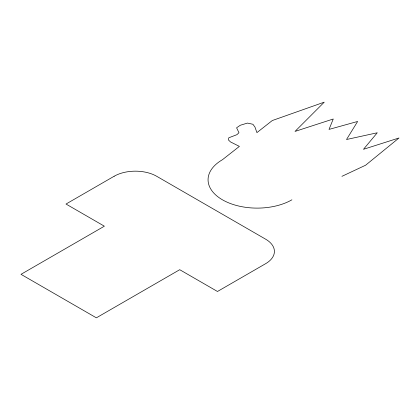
<?xml version="1.0" encoding="UTF-8"?>
<svg xmlns="http://www.w3.org/2000/svg" width="420" height="420" viewBox="0 0 420 420"><rect width="100%" height="100%" fill="white"/><g stroke="black" fill="none" stroke-linecap="round" stroke-linejoin="round"><path stroke-width="0.63" d="M341.927 176.332L365.6 165.223L399 137.981L363.479 149.305L377.26 132.778L346.51 139.514L357.646 121.454L329.018 129.412L333.254 119.002L295.019 131.418L324.24 102.17L272.286 120.535L256.925 132.61L254.94 127.013L252.898 124.267L247.464 123.086L240.329 125.244L236.591 127.796L238.97 132.699L236.933 134.662L228.779 137.797L228.438 139.954L230.48 141.918L239.39 146.396L222.448 159.71A49.114 28.355 0 0 0 222.448 199.81A49.114 28.355 0 0 0 291.905 199.81M114.14 176.248L66.008 204.041L104.37 226.191L21 274.323L96.359 317.83L179.728 269.698L217.471 291.485L265.608 263.697A30.046 17.346 0 0 0 265.608 239.164L156.629 176.248A30.046 17.346 0 0 0 114.14 176.248"/></g></svg>
